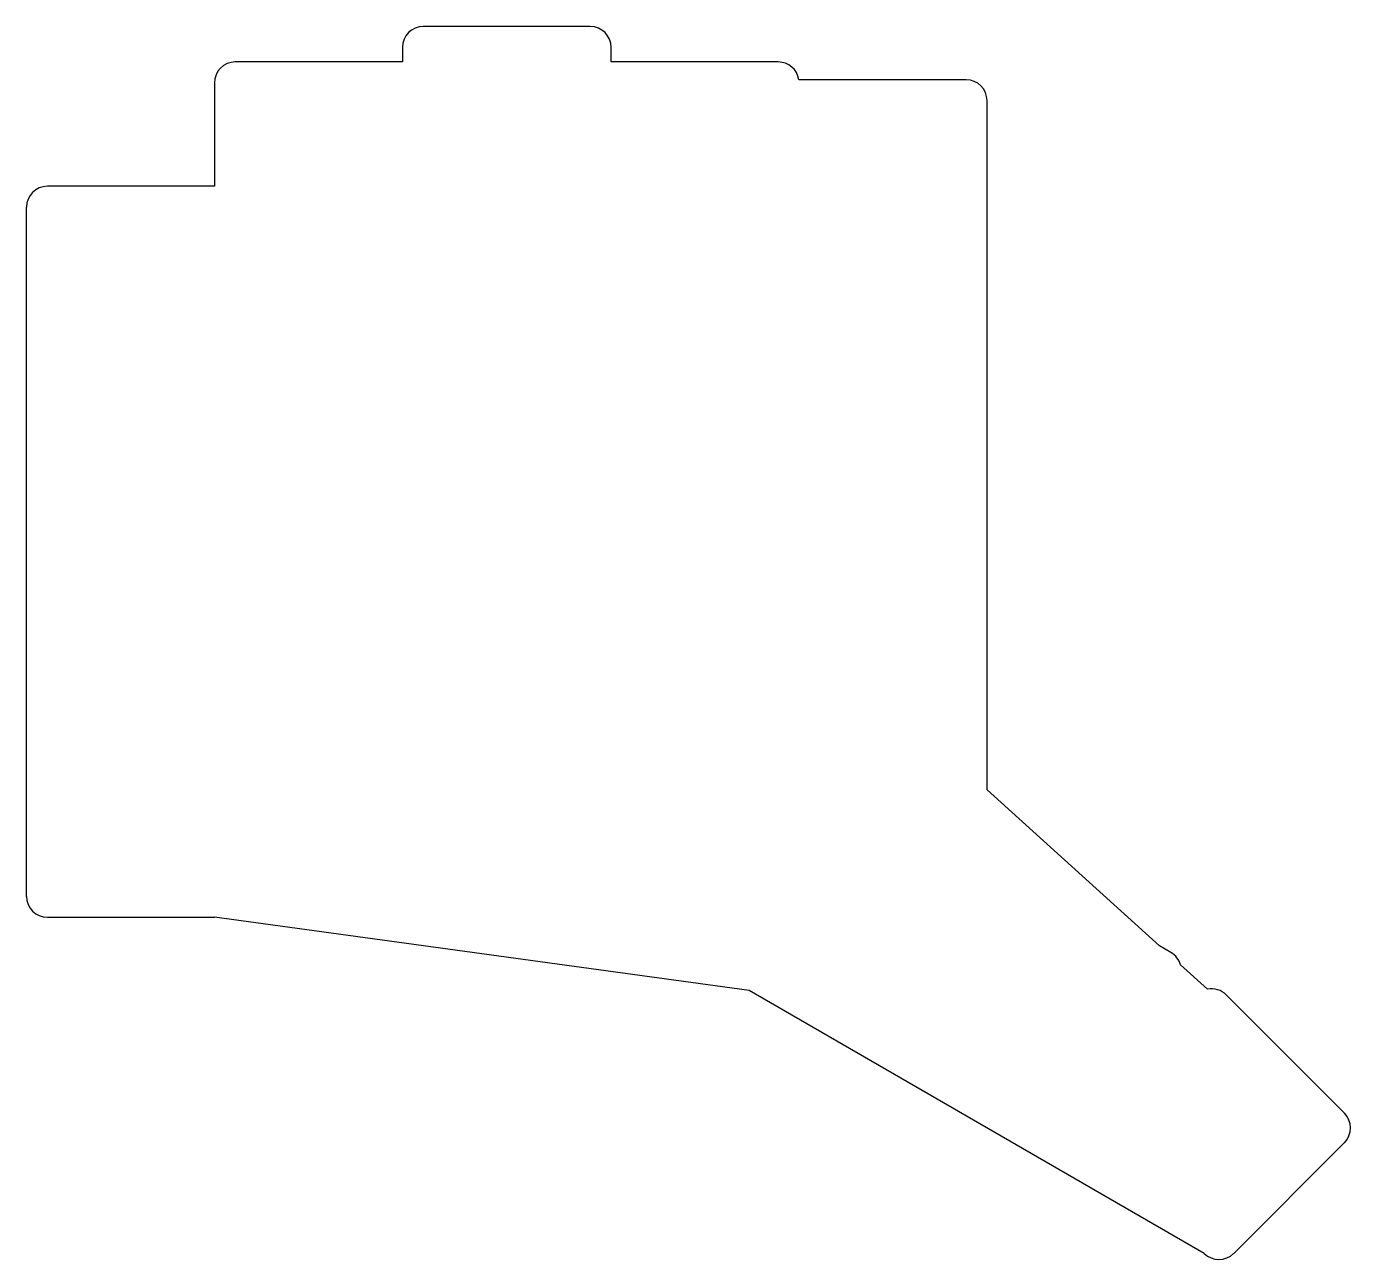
# Model space of a CAD drawing. Header units: millimetres. Extents: x -10 to 117, y -42 to 76.
import ezdxf

# ---------------------------------------------------------------- set-up
doc = ezdxf.new("R2010")
doc.units = ezdxf.units.MM

msp = doc.modelspace()

# ---------------------------------------------------------------- linework, layer by layer
for p, q in [((44, 75.8), (28, 75.8)), ((26, 73.8), (26, 72.4)), ((46, 72.4), (46, 73.8)), ((26, 72.4), (10, 72.4)), ((62, 72.4), (46, 72.4)), ((8, 70.4), (8, 60.5)), ((80, 70.7), (64, 70.7)), ((82, 2.7), (82, 68.7)), ((8, 60.5), (-8, 60.5)), ((-10, -7.5), (-10, 58.5)), ((82, 2.7), (98.52, -12.24)), ((-8, -9.5), (8, -9.5)), ((59.21, -16.52), (8, -9.5)), ((99.61, -12.87), (98.52, -12.24)), ((100.53, -14.06), (103.11, -16.39)), ((102.79, -41.69), (59.21, -16.52)), ((116.22, -28.25), (104.91, -16.94)), ((105.62, -41.69), (116.22, -31.08))]:
    msp.add_line(p, q)
for centre, start, end in [((28, 73.8), 90, 180), ((44, 73.8), 0, 90), ((10, 70.4), 90, 180), ((62, 70.4), 8.6232, 90), ((64, 68.7), 90, 90.6477), ((80, 68.7), 0, 90), ((-8, 58.5), 90, 180), ((-8, -7.5), 180, 270), ((98.61, -14.6), 375.6514, 60), ((103.5, -18.35), 45, 101.1762), ((114.81, -29.67), 315, 45), ((104.2, -40.27), 225, 315)]:
    msp.add_arc(centre, 2, start, end)

doc.saveas('drawing.dxf')
